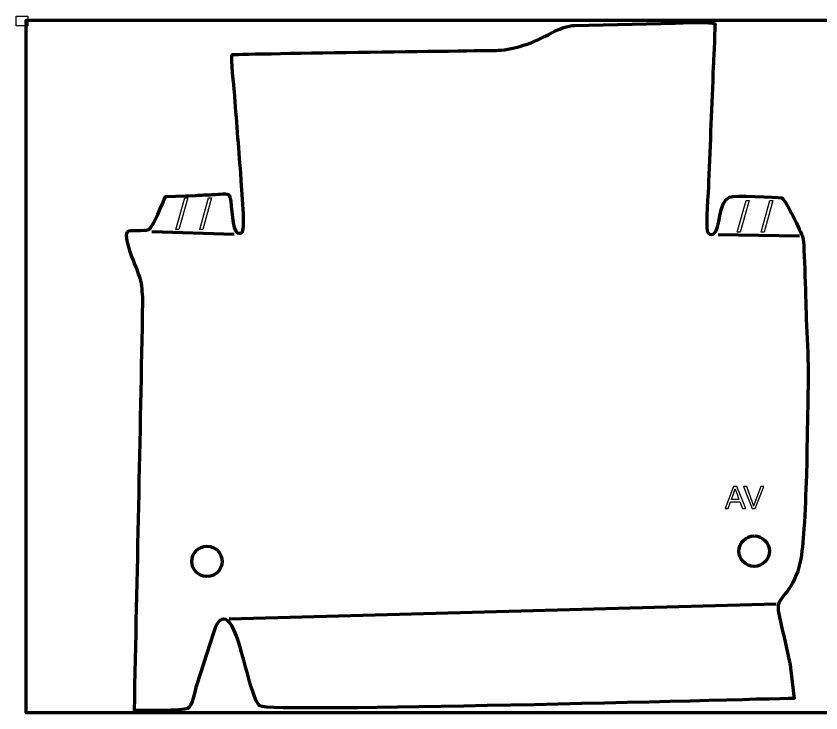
# Model space of a CAD drawing. Header units: millimetres. Extents: x -607 to 438, y -241 to 1047.
# Drawn here: x -607 to 55, y -241 to 332 of the extents above; entities that cross this region are included whole.
import ezdxf

# ---------------------------------------------------------------- set-up
doc = ezdxf.new("R2010")
doc.units = ezdxf.units.MM
doc.header["$MEASUREMENT"] = 0
doc.header["$XCLIPFRAME"] = 0
doc.layers.add('layer 1', color=7, linetype='Continuous', plot=False)
doc.layers.add('layer 2', color=7, linetype='Continuous')
doc.layers.add('layer 3', color=7, linetype='Continuous')
picture_1 = doc.add_image_def('image17.jpg', size_in_pixel=(50089, 41040))

msp = doc.modelspace()

# ---------------------------------------------------------------- linework, layer by layer
at = {"layer": 'layer 1', "color": 162, "lineweight": 158}
msp.add_open_spline([(96.85, 328.79), (96.85, 328.79), (-598.84, 328.79), (-598.84, 328.79), (-598.84, 328.79), (-598.84, 328.79), (-598.84, -241.21), (-598.84, -241.21), (-598.84, -241.21), (-598.84, -241.21), (96.85, -241.21), (96.85, -241.21), (96.85, -241.21), (96.85, -241.21), (96.85, 328.79), (96.85, 328.79)], degree=3, knots=[0, 0, 0, 0, 0.2, 0.2, 0.2, 0.2, 0.4, 0.4, 0.4, 0.4, 0.6, 0.6, 0.6, 0.6, 1, 1, 1, 1], dxfattribs=at)
at = {"layer": 'layer 2', "color": 242, "lineweight": 200}
for centre in [(0.4, -108.25), (-450.05, -116.68)]:
    msp.add_ellipse(centre, major_axis=(0, 12.5), ratio=1, dxfattribs=at)
at = {"layer": 'layer 2', "color": 22, "lineweight": 158}
msp.add_open_spline([(-64.6, 326.43), (-64.6, 326.43), (-147.39, 324.52), (-147.39, 324.52), (-147.39, 324.52), (-152.41, 324.4), (-161.83, 320.95), (-166.2, 318.48), (-166.2, 318.48), (-174.52, 313.79), (-180.53, 310.91), (-189.47, 308.09), (-189.47, 308.09), (-195.26, 306.27), (-204.05, 304.06), (-209.95, 303.96), (-209.95, 303.96), (-226.62, 303.69), (-428.53, 301.18), (-429.28, 300.31), (-429.28, 300.31), (-430.6, 298.77), (-427.59, 272.5), (-427.42, 269.97), (-427.42, 269.97), (-425.85, 247.49), (-423.78, 225.07), (-422.27, 202.52), (-422.27, 202.52), (-421.8, 195.81), (-418.29, 157.67), (-420.78, 154.58), (-420.78, 154.58), (-422.21, 152.79), (-424.95, 152.87), (-426.32, 155.18), (-426.32, 155.18), (-430.1, 161.57), (-429.22, 181.68), (-431.98, 184.97), (-431.98, 184.97), (-431.98, 184.97), (-432.42, 185.4), (-432.42, 185.4), (-432.42, 185.4), (-434, 186.33), (-443.45, 185.26), (-445.67, 185.17), (-445.67, 185.17), (-450.27, 185.03), (-454.74, 184.77), (-459.34, 184.58), (-459.34, 184.58), (-459.34, 184.58), (-484.03, 183.56), (-484.03, 183.56), (-484.03, 183.56), (-486.26, 179.04), (-494.68, 158.05), (-497.97, 156.56), (-497.97, 156.56), (-501.89, 154.79), (-513.3, 156.95), (-515.45, 154.6), (-515.45, 154.6), (-519.58, 148.59), (-505.91, 121.93), (-504.25, 113.47), (-504.25, 113.47), (-503.56, 109.94), (-502.72, 100.84), (-502.79, 96.98), (-502.79, 96.98), (-504.88, -15.17), (-507.42, -127.36), (-509.73, -239.51), (-509.73, -239.51), (-502.61, -239.31), (-469.53, -240.02), (-465.86, -237.68), (-465.86, -237.68), (-461.93, -235.16), (-460.31, -224.16), (-458.34, -218), (-458.34, -218), (-458.34, -218), (-444.77, -175.54), (-444.77, -175.54), (-444.77, -175.54), (-440.7, -162.82), (-435.62, -161.71), (-431.16, -167.31), (-431.16, -167.31), (-421.58, -179.36), (-414.48, -229.03), (-406.47, -235.69), (-406.47, -235.69), (-399.63, -241.38), (-9.17, -230.29), (33.26, -229.46), (33.26, -229.46), (33.26, -229.46), (30.36, -204.36), (30.36, -204.36), (30.36, -204.36), (30.22, -203.08), (30, -202.01), (29.72, -200.75), (29.72, -200.75), (26.75, -187.13), (23.81, -173.54), (20.71, -159.94), (20.71, -159.94), (18.91, -152.07), (20.73, -149.72), (25.77, -143.76), (25.77, -143.76), (39.4, -126.44), (39.6, -110.7), (41.42, -89.78), (41.42, -89.78), (42.56, -75.51), (42.75, -60.48), (43.39, -46.09), (43.39, -46.09), (43.87, -35.27), (43.81, -23.8), (44, -12.9), (44, -12.9), (44.3, 4.3), (44.82, 21.78), (44.9, 38.95), (44.9, 38.95), (44.84, 53.65), (43.86, 68.29), (43.32, 82.97), (43.32, 82.97), (43.02, 91.46), (41.65, 146.8), (40.6, 149.7), (40.6, 149.7), (38.55, 155.37), (27.15, 179.61), (23.17, 182.44), (23.17, 182.44), (18.3, 183.48), (-16.58, 184.63), (-19.94, 183.17), (-19.94, 183.17), (-29.12, 179.19), (-27.44, 156.41), (-32.79, 152.91), (-32.79, 152.91), (-34.84, 151.89), (-37.64, 152.72), (-38.37, 155.21), (-38.37, 155.21), (-39.4, 160.02), (-37.42, 187.73), (-37.09, 195.75), (-37.09, 195.75), (-35.81, 227.36), (-34.53, 258.97), (-33.25, 290.59), (-33.25, 290.59), (-33.2, 291.85), (-33.15, 293.12), (-33.1, 294.38), (-33.1, 294.38), (-33, 296.93), (-31.69, 325.75), (-31.83, 325.9), (-31.83, 325.9), (-33.49, 327.56), (-60.38, 326.53), (-64.6, 326.43)], degree=3, knots=[0, 0, 0, 0, 0.022222, 0.022222, 0.022222, 0.022222, 0.044444, 0.044444, 0.044444, 0.044444, 0.066667, 0.066667, 0.066667, 0.066667, 0.088889, 0.088889, 0.088889, 0.088889, 0.111111, 0.111111, 0.111111, 0.111111, 0.133333, 0.133333, 0.133333, 0.133333, 0.155556, 0.155556, 0.155556, 0.155556, 0.177778, 0.177778, 0.177778, 0.177778, 0.2, 0.2, 0.2, 0.2, 0.222222, 0.222222, 0.222222, 0.222222, 0.244444, 0.244444, 0.244444, 0.244444, 0.266667, 0.266667, 0.266667, 0.266667, 0.288889, 0.288889, 0.288889, 0.288889, 0.311111, 0.311111, 0.311111, 0.311111, 0.333333, 0.333333, 0.333333, 0.333333, 0.355556, 0.355556, 0.355556, 0.355556, 0.377778, 0.377778, 0.377778, 0.377778, 0.4, 0.4, 0.4, 0.4, 0.422222, 0.422222, 0.422222, 0.422222, 0.444444, 0.444444, 0.444444, 0.444444, 0.466667, 0.466667, 0.466667, 0.466667, 0.488889, 0.488889, 0.488889, 0.488889, 0.511111, 0.511111, 0.511111, 0.511111, 0.533333, 0.533333, 0.533333, 0.533333, 0.555556, 0.555556, 0.555556, 0.555556, 0.577778, 0.577778, 0.577778, 0.577778, 0.6, 0.6, 0.6, 0.6, 0.622222, 0.622222, 0.622222, 0.622222, 0.644444, 0.644444, 0.644444, 0.644444, 0.666667, 0.666667, 0.666667, 0.666667, 0.688889, 0.688889, 0.688889, 0.688889, 0.711111, 0.711111, 0.711111, 0.711111, 0.733333, 0.733333, 0.733333, 0.733333, 0.755556, 0.755556, 0.755556, 0.755556, 0.777778, 0.777778, 0.777778, 0.777778, 0.8, 0.8, 0.8, 0.8, 0.822222, 0.822222, 0.822222, 0.822222, 0.844444, 0.844444, 0.844444, 0.844444, 0.866667, 0.866667, 0.866667, 0.866667, 0.888889, 0.888889, 0.888889, 0.888889, 0.911111, 0.911111, 0.911111, 0.911111, 0.933333, 0.933333, 0.933333, 0.933333, 0.955556, 0.955556, 0.955556, 0.955556, 1, 1, 1, 1], dxfattribs=at)
at = {"layer": 'layer 3', "color": 142}
for points, knots in [([(-473.11, 156.55), (-473.11, 156.55), (-465.81, 182.65), (-465.81, 182.65), (-465.81, 182.65), (-465.81, 182.65), (-468.29, 182.65), (-468.29, 182.65), (-468.29, 182.65), (-468.29, 182.65), (-475.59, 156.55), (-475.59, 156.55), (-475.59, 156.55), (-475.59, 156.55), (-473.11, 156.55), (-473.11, 156.55)], [0, 0, 0, 0, 0.2, 0.2, 0.2, 0.2, 0.4, 0.4, 0.4, 0.4, 0.6, 0.6, 0.6, 0.6, 1, 1, 1, 1]), ([(-453.51, 156.55), (-453.51, 156.55), (-446.21, 182.65), (-446.21, 182.65), (-446.21, 182.65), (-446.21, 182.65), (-448.69, 182.65), (-448.69, 182.65), (-448.69, 182.65), (-448.69, 182.65), (-455.99, 156.55), (-455.99, 156.55), (-455.99, 156.55), (-455.99, 156.55), (-453.51, 156.55), (-453.51, 156.55)], [0, 0, 0, 0, 0.2, 0.2, 0.2, 0.2, 0.4, 0.4, 0.4, 0.4, 0.6, 0.6, 0.6, 0.6, 1, 1, 1, 1]), ([(-11.02, 154.3), (-11.02, 154.3), (-3.71, 180.4), (-3.71, 180.4), (-3.71, 180.4), (-3.71, 180.4), (-6.2, 180.4), (-6.2, 180.4), (-6.2, 180.4), (-6.2, 180.4), (-13.5, 154.3), (-13.5, 154.3), (-13.5, 154.3), (-13.5, 154.3), (-11.02, 154.3), (-11.02, 154.3)], [0, 0, 0, 0, 0.2, 0.2, 0.2, 0.2, 0.4, 0.4, 0.4, 0.4, 0.6, 0.6, 0.6, 0.6, 1, 1, 1, 1]), ([(8.59, 154.3), (8.59, 154.3), (15.89, 180.4), (15.89, 180.4), (15.89, 180.4), (15.89, 180.4), (13.41, 180.4), (13.41, 180.4), (13.41, 180.4), (13.41, 180.4), (6.1, 154.3), (6.1, 154.3), (6.1, 154.3), (6.1, 154.3), (8.59, 154.3), (8.59, 154.3)], [0, 0, 0, 0, 0.2, 0.2, 0.2, 0.2, 0.4, 0.4, 0.4, 0.4, 0.6, 0.6, 0.6, 0.6, 1, 1, 1, 1]), ([(-23.53, -73.15), (-23.53, -73.15), (-16.55, -54.96), (-16.55, -54.96), (-16.55, -54.96), (-16.55, -54.96), (-13.9, -54.96), (-13.9, -54.96), (-13.9, -54.96), (-13.9, -54.96), (-6.5, -73.15), (-6.5, -73.15), (-6.5, -73.15), (-6.5, -73.15), (-9.24, -73.15), (-9.24, -73.15), (-9.24, -73.15), (-9.24, -73.15), (-11.34, -67.64), (-11.34, -67.64), (-11.34, -67.64), (-11.34, -67.64), (-19, -67.64), (-19, -67.64), (-19, -67.64), (-19, -67.64), (-20.97, -73.15), (-20.97, -73.15), (-20.97, -73.15), (-20.97, -73.15), (-23.53, -73.15), (-23.53, -73.15)], [0, 0, 0, 0, 0.111111, 0.111111, 0.111111, 0.111111, 0.222222, 0.222222, 0.222222, 0.222222, 0.333333, 0.333333, 0.333333, 0.333333, 0.444444, 0.444444, 0.444444, 0.444444, 0.555556, 0.555556, 0.555556, 0.555556, 0.666667, 0.666667, 0.666667, 0.666667, 0.777778, 0.777778, 0.777778, 0.777778, 1, 1, 1, 1]), ([(-18.29, -65.68), (-18.29, -65.68), (-12.1, -65.68), (-12.1, -65.68), (-12.1, -65.68), (-12.1, -65.68), (-13.99, -60.64), (-13.99, -60.64), (-13.99, -60.64), (-14.56, -59.11), (-15, -57.84), (-15.3, -56.84), (-15.3, -56.84), (-15.55, -58.03), (-15.88, -59.19), (-16.3, -60.34), (-16.3, -60.34), (-16.3, -60.34), (-18.29, -65.68), (-18.29, -65.68)], [0, 0, 0, 0, 0.166667, 0.166667, 0.166667, 0.166667, 0.333333, 0.333333, 0.333333, 0.333333, 0.5, 0.5, 0.5, 0.5, 0.666667, 0.666667, 0.666667, 0.666667, 1, 1, 1, 1]), ([(-1.29, -73.15), (-1.29, -73.15), (-8.32, -54.96), (-8.32, -54.96), (-8.32, -54.96), (-8.32, -54.96), (-5.71, -54.96), (-5.71, -54.96), (-5.71, -54.96), (-5.71, -54.96), (-0.99, -68.18), (-0.99, -68.18), (-0.99, -68.18), (-0.61, -69.24), (-0.29, -70.23), (-0.04, -71.16), (-0.04, -71.16), (0.24, -70.16), (0.57, -69.17), (0.94, -68.18), (0.94, -68.18), (0.94, -68.18), (5.84, -54.96), (5.84, -54.96), (5.84, -54.96), (5.84, -54.96), (8.3, -54.96), (8.3, -54.96), (8.3, -54.96), (8.3, -54.96), (1.21, -73.15), (1.21, -73.15), (1.21, -73.15), (1.21, -73.15), (-1.29, -73.15), (-1.29, -73.15)], [0, 0, 0, 0, 0.1, 0.1, 0.1, 0.1, 0.2, 0.2, 0.2, 0.2, 0.3, 0.3, 0.3, 0.3, 0.4, 0.4, 0.4, 0.4, 0.5, 0.5, 0.5, 0.5, 0.6, 0.6, 0.6, 0.6, 0.7, 0.7, 0.7, 0.7, 0.8, 0.8, 0.8, 0.8, 1, 1, 1, 1])]:
    msp.add_open_spline(points, degree=3, knots=knots, dxfattribs=at)
at = {"layer": 'layer 3', "color": 163, "lineweight": 158}
for points in [[(-427.63, 152.5), (-427.63, 152.5), (-495.49, 154.68), (-495.49, 154.68)], [(37.71, 151.14), (37.71, 151.14), (-29.23, 152.07), (-29.23, 152.07)], [(18.53, -151.8), (18.53, -151.8), (-431.79, -164.31), (-431.79, -164.31)]]:
    msp.add_open_spline(points, degree=3, dxfattribs=at)

# ---------------------------------------------------------------- pictures from other files: only their frames are drawn
at = {"layer": 'layer 1', "color": 142}
image = msp.add_image(picture_1, insert=(-598.84, -241.21), size_in_units=(695.68, 570), dxfattribs=at)
image.set_boundary_path([(-598.8, -241.2), (96.8, 328.8)])
image.dxf.flags = 3

doc.saveas('drawing.dxf')
